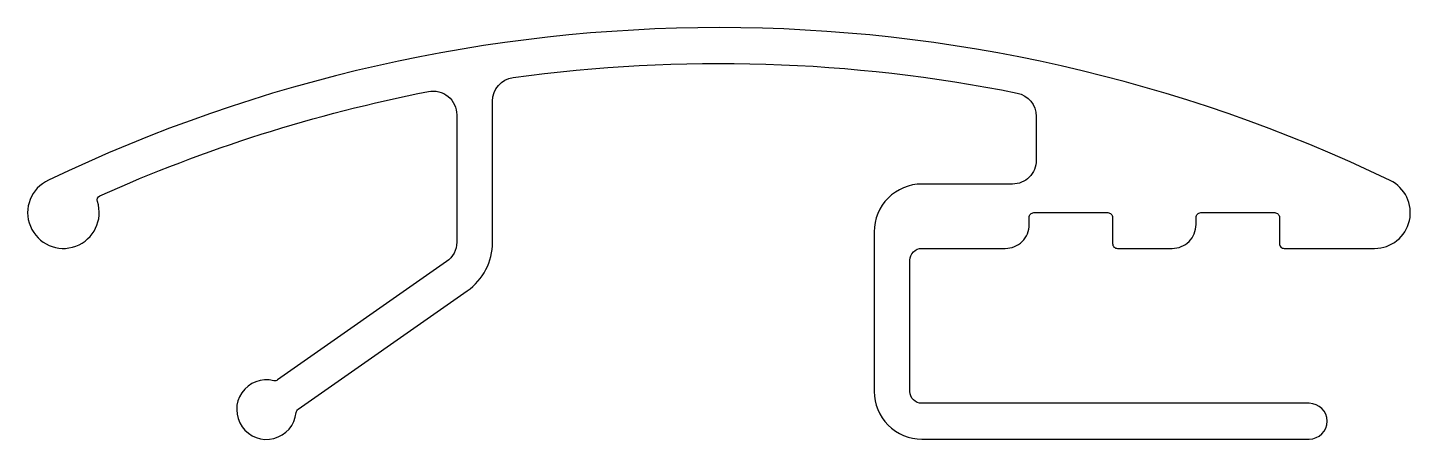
# Model space of a CAD drawing. Extents: x 359 to 417, y 217.2 to 234.5.
import ezdxf

# ---------------------------------------------------------------- set-up
doc = ezdxf.new("R2010")
doc.units = 0
doc.header["$LTSCALE"] = 15
doc.layers.get('0').update_dxf_attribs({"linetype": 'CONTINUOUS'})

msp = doc.modelspace()

# ---------------------------------------------------------------- linework, layer by layer
at = {"color": 0, "ltscale": 0.001}
msp.add_lwpolyline([(412.792, 218.712), (396.542, 218.712, -0.414214), (396.042, 219.212), (396.042, 224.712, -0.414214), (396.542, 225.212), (400.042, 225.212, 0.414214), (401.042, 226.212), (401.042, 226.512, -0.414214), (401.242, 226.712), (404.342, 226.712, -0.414214), (404.542, 226.512), (404.542, 225.412, 0.414214), (404.742, 225.212), (407.042, 225.212, 0.414214), (408.042, 226.212), (408.042, 226.512, -0.414214), (408.242, 226.712), (411.342, 226.712, -0.414214), (411.542, 226.512), (411.542, 225.412, 0.414214), (411.742, 225.212), (415.532, 225.212, 0.797842), (416.182, 228.064, 0.227658), (359.908, 228.076, 2.234848), (361.957, 227.178, -0.383854), (362.065, 227.423, -0.057085), (375.84, 231.794, -0.472002), (377.032, 230.813), (377.032, 225.476, -0.244698), (376.606, 224.656), (369.517, 219.692, -0.217429), (369.353, 219.662, 2.679416), (370.293, 218.32, -0.217429), (370.377, 218.464), (377.466, 223.428, 0.244698), (378.532, 225.476), (378.532, 231.395, -0.374798), (379.396, 232.386, -0.083866), (400.539, 231.732, -0.357268), (401.342, 230.751), (401.342, 228.912, -0.414214), (400.342, 227.912), (396.542, 227.912, 0.414214), (394.542, 225.912), (394.542, 219.212, 0.414214), (396.542, 217.212), (412.792, 217.212, 1)], format="xyb", close=True, dxfattribs=at)

doc.saveas('drawing.dxf')
